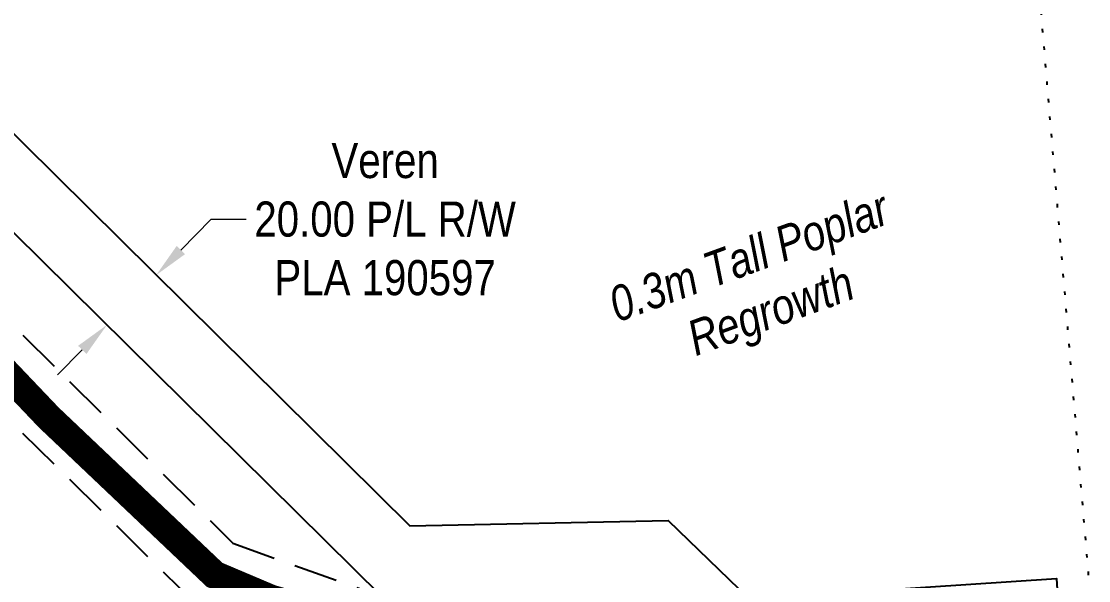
# Model space of a CAD drawing. Extents: x 471563 to 508050, y 6028961 to 6050146.
# Drawn here: x 484796.6 to 485100.7, y 6044602.1 to 6044761.3 of the extents above; entities that cross this region are included whole.
import ezdxf

# ---------------------------------------------------------------- set-up
doc = ezdxf.new("R2010")
doc.units = 0
doc.header["$LTSCALE"] = 5
doc.header["$PDSIZE"] = 0.5
doc.linetypes.add('foc-ACCESSROAD', pattern=[3.75, 2.5, -1.25])
doc.linetypes.add('foc-TOPO', pattern=[1, 0.2, -0.8])
doc.layers.get('Defpoints').update_dxf_attribs({"color": 9})
for name, color, linetype in [('AS-ROADS', 254, 'Continuous'), ('C-AR', 13, 'foc-ACCESSROAD'), ('C-RW', 13, 'Continuous'), ('T-BUSH-T', 110, 'Continuous'), ('T-VEGETATION-CHANGE', 104, 'foc-TOPO')]:
    doc.layers.add(name, color=color, linetype=linetype)
doc.layers.add('C-AR-T', color=13, linetype='Continuous', lineweight=9)
doc.styles.add('80CG', font='ARIALN.TTF', dxfattribs={"height": 10})
doc.styles.add('80LS', font='ARIALNI.TTF', dxfattribs={"height": 10})
doc.dimstyles.new('Compass 5 000', dxfattribs={"dimscale": 5, "dimtxt": 9, "dimasz": 2, "dimexe": 0.2, "dimexo": 0.0625, "dimgap": 0.5, "dimtad": 0, "dimtih": 1, "dimtoh": 1, "dimzin": 0, "dimdsep": 46, "dimtxsty": '80CG', "dimcen": 0.1, "dimse1": 1, "dimse2": 1, "dimclrd": 256, "dimclrt": 256, "dimaunit": 1, "dimadec": 4, "dimazin": 0, "dimtfac": 0.06, "dimtofl": 0, "dimtmove": 0, "dimatfit": 1, "dimfxl": 0.2, "dimtolj": 1, "dimtzin": 0, "dimlwd": -1, "dimarcsym": 0})

# ---------------------------------------------------------------- blocks, each defined once
blk = doc.blocks.new('*D135')
at = {"layer": 'C-AR-T', "transparency": 16777216}
for p, q in [((484842.07, 6044696.17), (484850.72, 6044704.93)), ((484850.72, 6044704.93), (484860.72, 6044704.93)), ((484814, 6044667.76), (484806.97, 6044660.64))]:
    blk.add_line(p, q, dxfattribs=at)
for points in [[(484840.88, 6044697.34), (484843.25, 6044695), (484835.04, 6044689.05)], [(484812.81, 6044668.93), (484815.18, 6044666.59), (484821.02, 6044674.87)]]:
    blk.add_solid(points, dxfattribs=at)
at = {"layer": 'Defpoints', "color": 0, "transparency": 16777216}
for p in [(484835.04, 6044689.05), (484839.09, 6044685.05), (484825.08, 6044670.87)]:
    blk.add_point(p, dxfattribs=at)
at = {"layer": 'C-AR-T', "transparency": 16777216, "insert": (484900.26, 6044704.93), "char_height": 10, "attachment_point": 5, "style": '80CG'}
blk.add_mtext('\\A1;Veren\\P20.00 P/L R/W\\PPLA 190597', dxfattribs=at)

msp = doc.modelspace()

# ---------------------------------------------------------------- linework, layer by layer
at = {"layer": 'AS-ROADS', "const_width": 8.004, "flags": 128}
msp.add_lwpolyline([(484927.12, 6044534.958), (484936.347, 6044541.167), (484939.364, 6044547.952), (484939.176, 6044553.04), (484937.667, 6044558.694), (484935.027, 6044564.536), (484932.576, 6044570.378), (484929.748, 6044575.09), (484924.279, 6044580.744), (484902.217, 6044586.963), (484867.709, 6044596.951), (484851.681, 6044603.736), (484804.441, 6044648.535), (484778.23, 6044676.05), (484771.065, 6044692.823), (484748.987, 6044739.434), (484736.353, 6044765.818)], dxfattribs=at)
at = {"layer": 'C-AR'}
for points in [[(484349.169, 6044441.526), (484430.806, 6044455.854), (484475.513, 6044458.282), (484521.05, 6044460.756), (484611.655, 6044521.418), (484838.391, 6044536.344), (484837.806, 6044545.809), (484929.145, 6044552.068), (484929.438, 6044553.008), (484918.61, 6044569.217), (484896.271, 6044577.489), (484846.058, 6044595.738), (484766.848, 6044673.834), (484735.614, 6044743.184), (484727.405, 6044761.411), (484606.421, 6044885.9), (484583.019, 6044909.981), (484572.75, 6044936.764), (484549.832, 6044996.536), (484522.511, 6045021.488), (484507.72, 6045034.999), (484504.023, 6045040.584), (484477.584, 6045080.523), (484450.282, 6045121.765)], [(484745.733, 6044769.687), (484753.898, 6044751.483), (484762.28, 6044732.852), (484783.733, 6044685.117), (484856.914, 6044612.723), (484899.305, 6044597.55), (484972.983, 6044599.021), (484973.367, 6044599.026), (484996.846, 6044576.443), (485016.221, 6044557.808), (485018.072, 6044527.887), (484960.46, 6044524.213), (484923.54, 6044521.857), (484618.434, 6044501.86), (484527.607, 6044441.265), (484527.095, 6044441.236), (484475.447, 6044438.31), (484433.041, 6044435.907), (484351.737, 6044421.588)]]:
    msp.add_lwpolyline(points, dxfattribs=at)
at = {"layer": 'C-RW'}
msp.add_lwpolyline([(484763.841, 6044777.865), (484778.894, 6044744.531), (484907.281, 6044617.671), (484980.881, 6044619.177), (485003.934, 6044596.941), (485091.467, 6044602.7), (485092.774, 6044582.758), (485047.891, 6044579.805), (484996.847, 6044576.443), (484973.367, 6044599.026), (484972.983, 6044599.02), (484899.336, 6044597.569), (484762.242, 6044732.887), (484753.874, 6044751.451), (484735.614, 6044743.184), (484722.847, 6044737.419), (484590.784, 6044873.309)], dxfattribs=at)
at = {"layer": 'T-VEGETATION-CHANGE', "flags": 128}
msp.add_lwpolyline([(485100.654, 6044603.677), (485084.742, 6044792.153)], dxfattribs=at)

# ---------------------------------------------------------------- texts
at = {"layer": 'T-BUSH-T', "insert": (484957.148, 6044682.788), "char_height": 9.98955, "attachment_point": 1, "rotation": 20, "style": '80LS'}
msp.add_mtext_dynamic_manual_height_columns('\\pi6.22234;0.3m Tall Poplar\\P\\pi23.91188;Regrowth', width=95.95215, gutter_width=50, heights=[0], dxfattribs=at)

# ---------------------------------------------------------------- dimensions: what is measured, and where the dimension line sits
at = {"layer": 'C-AR-T'}
dim = msp.add_linear_dim(base=(484835.039, 6044689.054), p1=(484825.076, 6044670.867), p2=(484839.091, 6044685.051), angle=45.34263, text='Veren\\P20.00 P/L R/W\\PPLA 190597', dimstyle='Compass 5 000', dxfattribs=at)
dim.commit()
dim.dimension.update_dxf_attribs({"geometry": '*D135', "text_midpoint": (484900.264, 6044704.927), "dimtype": 161})

doc.saveas('drawing.dxf')
